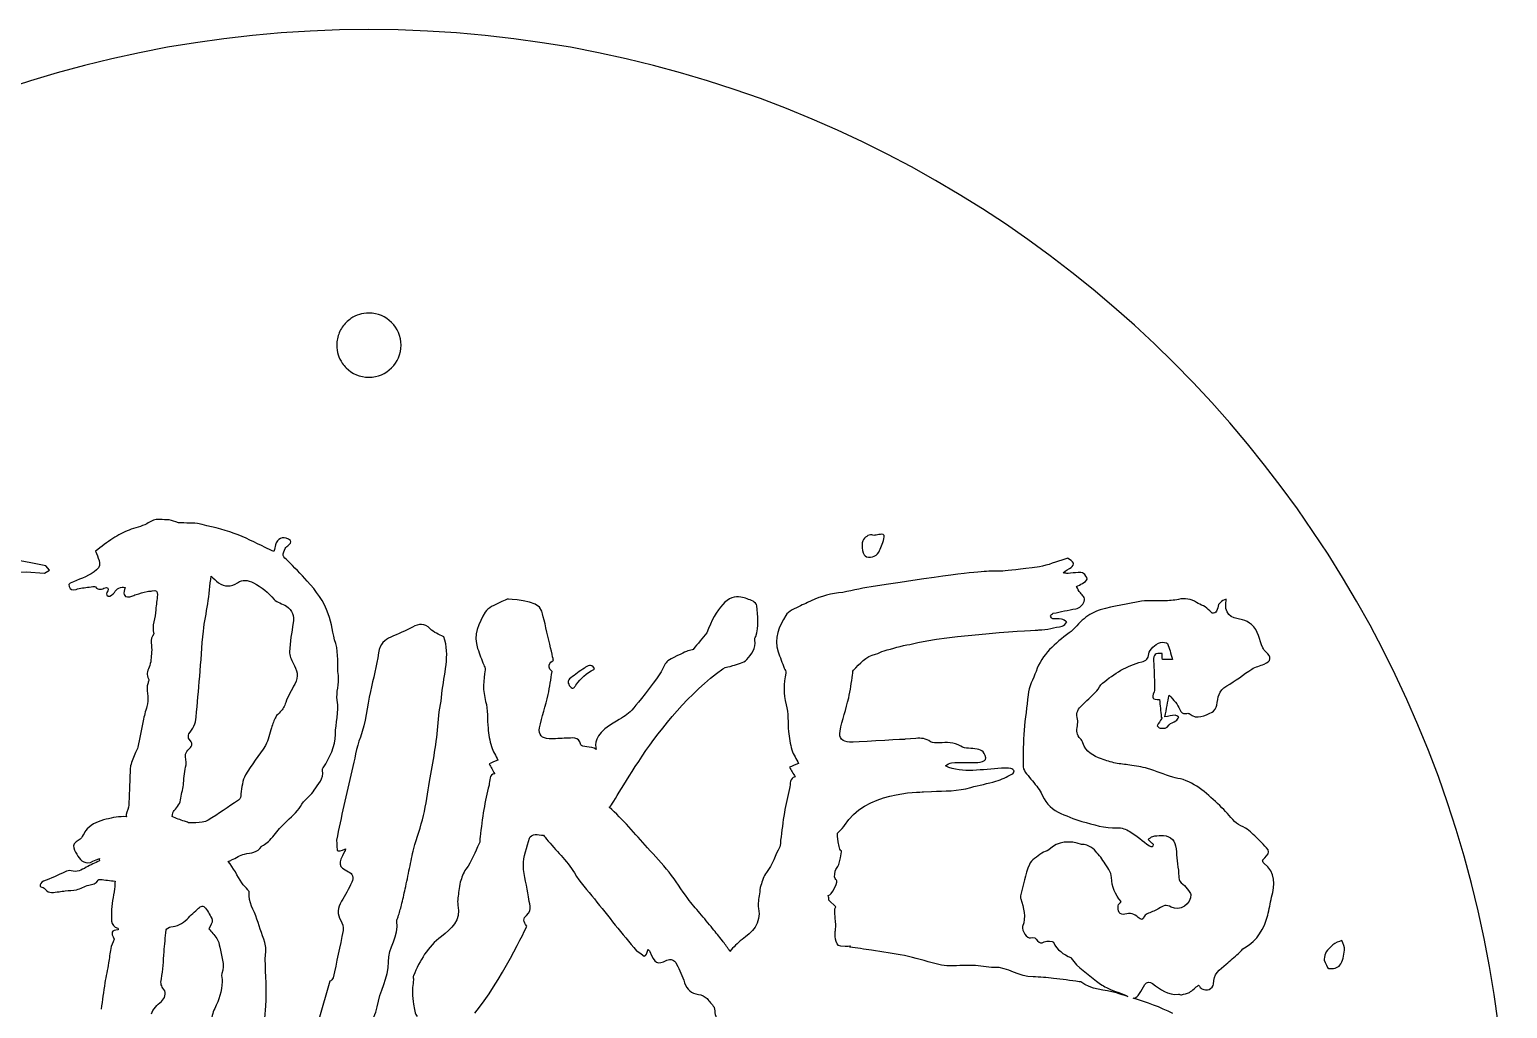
# Model space of a CAD drawing. Extents: x 41.4 to 91.4, y 155.5 to 200.5.
# Drawn here: x 58.97 to 91.42, y 179.03 to 200.52 of the extents above; entities that cross this region are included whole.
import ezdxf

# ---------------------------------------------------------------- set-up
doc = ezdxf.new("R2010")
doc.units = 0
doc.layers.add('Layer_1', color=7, linetype='CONTINUOUS')

msp = doc.modelspace()

# ---------------------------------------------------------------- linework, layer by layer
at = {"layer": 'Layer_1', "color": 1}
for points in [[(66.424199, 200.524649), (66.424199, 200.524649)], [(66.423647, 194.298672), (66.423647, 194.298672)]]:
    msp.add_lwpolyline(points, dxfattribs=at)
at = {"layer": 'Layer_1', "color": 7}
for points in [[(61.788477, 189.763825), (61.788477, 189.763825)], [(77.687729, 189.440813), (77.687729, 189.440813)], [(58.572135, 188.904481), (58.396849, 188.880777), (57.933277, 188.799198), (57.811458, 188.679583), (57.820828, 188.54233), (57.957531, 188.47894), (58.115731, 188.504848), (58.497721, 188.600208), (58.900108, 188.612335), (59.302495, 188.585327), (59.410535, 188.648714), (59.329506, 188.749035), (59.00043, 188.814079), (58.566623, 188.89125), (58.572135, 188.904481), (58.572135, 188.904481)], [(81.745777, 188.908889), (81.745777, 188.908889)], [(62.95981, 188.521384), (62.95981, 188.521384)], [(67.582299, 187.460846), (67.582299, 187.460846)], [(71.264419, 186.555201), (71.264419, 186.555201)], [(78.434077, 184.957778), (78.20091, 184.936831)], [(78.602747, 183.782588), (78.776932, 183.792508)], [(76.6757, 181.255265), (76.526319, 181.404092)], [(62.76082, 181.2718), (62.76082, 181.2718)], [(87.790404, 180.519943), (87.790404, 180.519943)], [(65.565954, 179.623668), (65.082539, 177.940257)]]:
    msp.add_lwpolyline(points, dxfattribs=at)
at = {"layer": 'Layer_1', "color": 1}
for points in [[(66.424199, 200.524649), (52.617182, 200.524649), (41.423828, 189.331848), (41.423828, 175.524832)], [(91.424016, 175.524832), (91.424016, 189.331848), (80.231216, 200.524649), (66.424199, 200.524649)], [(65.924796, 194.091964), (65.860963, 194.028134), (65.809455, 193.952038), (65.773762, 193.86762)], [(66.029526, 194.178508), (65.991993, 194.153153), (65.95671, 194.123881), (65.924796, 194.091964)], [(66.423647, 194.298672), (66.277464, 194.298672), (66.14213, 194.254564), (66.029526, 194.178508)], [(67.129202, 193.593117), (67.129202, 193.982936), (66.813463, 194.298672), (66.423647, 194.298672)], [(65.732422, 193.735328), (65.723027, 193.689388), (65.718091, 193.641842), (65.718091, 193.593117)], [(65.773762, 193.86762), (65.755917, 193.825411), (65.741815, 193.781269), (65.732422, 193.735328)], [(65.718091, 193.593117), (65.718091, 193.446934), (65.762747, 193.31105), (65.838806, 193.198446)], [(66.423647, 192.887561), (66.813466, 192.887561), (67.129202, 193.203297), (67.129202, 193.593117)], [(65.838806, 193.198446), (65.864158, 193.16091), (65.89288, 193.12618), (65.924796, 193.094266)], [(65.924796, 193.094266), (66.052457, 192.966603), (66.228735, 192.887561), (66.423647, 192.887561)]]:
    msp.add_open_spline(points, degree=3, dxfattribs=at)
at = {"layer": 'Layer_1', "color": 7}
for points in [[(61.158436, 189.531762), (61.035669, 189.480609), (60.913831, 189.422025), (60.802353, 189.350411)], [(61.547595, 189.672873), (61.430473, 189.604081), (61.285792, 189.585034), (61.158436, 189.531762)], [(61.788477, 189.763825), (61.700636, 189.768058), (61.626617, 189.71944), (61.547595, 189.672873)], [(62.184249, 189.711458), (62.054427, 189.773547), (61.920769, 189.757125), (61.788477, 189.763825)], [(62.425131, 189.686654), (62.343992, 189.690887), (62.253041, 189.678297), (62.184249, 189.711458)], [(62.662153, 189.677284), (62.587011, 189.695262), (62.504153, 189.682082), (62.425131, 189.686654)], [(63.46748, 189.460656), (63.206071, 189.552731), (62.932381, 189.612023), (62.662153, 189.677284)], [(60.802353, 189.350411), (60.672531, 189.26645), (60.55349, 189.165514), (60.423668, 189.067089)], [(64.146577, 189.149771), (63.920799, 189.254546), (63.701371, 189.378106), (63.46748, 189.460656)], [(64.373125, 189.206546), (64.361836, 189.163154), (64.35162, 189.11952), (64.337847, 189.063781)], [(64.657001, 189.33608), (64.527179, 189.399933), (64.410519, 189.349062), (64.373125, 189.206546)], [(64.585895, 189.126618), (64.60249, 189.159426), (64.640906, 189.180638), (64.669128, 189.207096)], [(64.669128, 189.207096), (64.720634, 189.255077), (64.738527, 189.296219), (64.657001, 189.33608)], [(77.286445, 189.327814), (77.22612, 189.262194), (77.250727, 189.012893), (77.319519, 188.964563)], [(77.508585, 189.413801), (77.402047, 189.460371), (77.344301, 189.390264), (77.286445, 189.327814)], [(77.624342, 189.43144), (77.585536, 189.422268), (77.544922, 189.419446), (77.508585, 189.413801)], [(77.618827, 189.046142), (77.667158, 189.137514), (77.703209, 189.237348), (77.730725, 189.337184)], [(77.687729, 189.440813), (77.670852, 189.440881), (77.649908, 189.437621), (77.624342, 189.43144)], [(77.730725, 189.337184), (77.75082, 189.410474), (77.738374, 189.440596), (77.687729, 189.440813)], [(60.423668, 189.067089), (60.448701, 188.999708), (60.475856, 188.934574), (60.498081, 188.867549)], [(60.498081, 188.867549), (60.524187, 188.787818), (60.519812, 188.718369), (60.445715, 188.656983)], [(64.337847, 189.063781), (64.26835, 189.094825), (64.207255, 189.121552), (64.146577, 189.149771)], [(64.544002, 188.973933), (64.53658, 189.022263), (64.562262, 189.079698), (64.585895, 189.126618)], [(64.634951, 188.867549), (64.601437, 188.901768), (64.549999, 188.934774), (64.544002, 188.973933)], [(65.070965, 188.413346), (64.930559, 188.569274), (64.780295, 188.716207), (64.634951, 188.867549)], [(77.319519, 188.964563), (77.3996, 188.908118), (77.56591, 188.946303), (77.618827, 189.046142)], [(81.708295, 188.896762), (81.520617, 188.84067), (81.339179, 188.75595), (81.145504, 188.728092)], [(81.745777, 188.908889), (81.733161, 188.905672), (81.719756, 188.90012), (81.708295, 188.896762)], [(81.777747, 188.908889), (81.770155, 188.913489), (81.758386, 188.912106), (81.745777, 188.908889)], [(81.895157, 188.807464), (81.86764, 188.849447), (81.821844, 188.881725), (81.777747, 188.908889)], [(60.445715, 188.656983), (60.295432, 188.533511), (60.116641, 188.46937), (59.940252, 188.398465)], [(81.145504, 188.728092), (79.35939, 188.471619), (81.197515, 188.860022), (77.449604, 188.287119)], [(81.668056, 188.591389), (81.728733, 188.646775), (81.792874, 188.673541), (81.847202, 188.713758)], [(81.77885, 188.579812), (81.742514, 188.578119), (81.704744, 188.587522), (81.668056, 188.591389)], [(81.995478, 188.600759), (81.923159, 188.59757), (81.85117, 188.584045), (81.77885, 188.579812)], [(81.847202, 188.713758), (81.874013, 188.733175), (81.905388, 188.792297), (81.895157, 188.807464)], [(82.11509, 188.581466), (82.087573, 188.603338), (82.035695, 188.602508), (81.995478, 188.600759)], [(82.194465, 188.454136), (82.195029, 188.497175), (82.15319, 188.550422), (82.11509, 188.581466)], [(59.940252, 188.398465), (59.888747, 188.377637), (59.814023, 188.372811), (59.840481, 188.290977)], [(59.840481, 188.290977), (59.863426, 188.218658), (59.91505, 188.205295), (59.993719, 188.230342)], [(59.993719, 188.230342), (60.0865, 188.260328), (60.187394, 188.267494), (60.284761, 188.281605)], [(60.284761, 188.281605), (60.329916, 188.288322), (60.40153, 188.307242), (60.417052, 188.287119)], [(60.417052, 188.287119), (60.488314, 188.195042), (60.558584, 188.236065), (60.634784, 188.266723)], [(60.634784, 188.266723), (60.650306, 188.273073), (60.680733, 188.268699), (60.689905, 188.257353)], [(60.689905, 188.257353), (60.700488, 188.244992), (60.701239, 188.213784), (60.692659, 188.200026)], [(60.835424, 188.162544), (60.878816, 188.246505), (60.983261, 188.298755), (61.069691, 188.269481)], [(61.069691, 188.269481), (61.061563, 188.215153), (61.03351, 188.156459), (61.050399, 188.116242)], [(61.668313, 188.198372), (61.754038, 188.225183), (61.785102, 188.187958), (61.779105, 188.109627)], [(62.884843, 187.912292), (62.914124, 188.116197), (62.935468, 188.321359), (62.95981, 188.521384)], [(62.95981, 188.521384), (63.01061, 188.474817), (63.062248, 188.419755), (63.121867, 188.375314)], [(63.121867, 188.375314), (63.249573, 188.280414), (63.402964, 188.283233), (63.539136, 188.375314)], [(63.539136, 188.375314), (63.649555, 188.45045), (63.76604, 188.441043), (63.889159, 188.373107)], [(63.889159, 188.373107), (64.062726, 188.277504), (64.221055, 188.168871), (64.341705, 188.007652)], [(65.532881, 187.690702), (65.434467, 187.962694), (65.264992, 188.198857), (65.070965, 188.413346)], [(77.449604, 188.287119), (77.21042, 188.254661), (76.976619, 188.179545), (76.737436, 188.150967)], [(81.961301, 188.292078), (82.004693, 188.314995), (82.050069, 188.333816), (82.090285, 188.36098)], [(82.046188, 188.150417), (82.009147, 188.189222), (81.988818, 188.244453), (81.961301, 188.292078)], [(82.090285, 188.36098), (82.130502, 188.387791), (82.193759, 188.422386), (82.194465, 188.454136)], [(60.692659, 188.200026), (60.663732, 188.154517), (60.63153, 188.095934), (60.700378, 188.080411)], [(60.700378, 188.080411), (60.738831, 188.071606), (60.813552, 188.120916), (60.835424, 188.162544)], [(61.050399, 188.116242), (61.082149, 188.040748), (61.157931, 188.064184), (61.220725, 188.080411)], [(61.220725, 188.080411), (61.251417, 188.088173), (61.279329, 188.105614), (61.31002, 188.115139)], [(61.31002, 188.115139), (61.390454, 188.139128), (61.471615, 188.163032), (61.553107, 188.18349)], [(61.553107, 188.18349), (61.590854, 188.192663), (61.631977, 188.187083), (61.668313, 188.198372)], [(61.779105, 188.109627), (61.770638, 188.000974), (61.752378, 187.892319), (61.746034, 187.783308)], [(62.788382, 187.31312), (62.809182, 187.51385), (62.856268, 187.711914), (62.884843, 187.912292)], [(64.341705, 188.007652), (64.369222, 187.971316), (64.42419, 187.953965), (64.467935, 187.931034)], [(64.467935, 187.931034), (64.51556, 187.905973), (64.568101, 187.889406), (64.612904, 187.860478)], [(69.302091, 187.943711), (69.189202, 187.877389), (69.035481, 187.831683), (68.977978, 187.731492)], [(69.456983, 188.012063), (69.407241, 187.985619), (69.350422, 187.971934), (69.302091, 187.943711)], [(70.223174, 187.749684), (70.155088, 188.01462), (69.456983, 188.012063), (69.456983, 188.012063)], [(74.592657, 188.055607), (74.326663, 188.143449), (74.044638, 187.807229), (73.843555, 187.274534)], [(74.858894, 187.967966), (74.773875, 188.006066), (74.683321, 188.048551), (74.592657, 188.055607)], [(74.942127, 187.871502), (74.939587, 187.906427), (74.894877, 187.951738), (74.858894, 187.967966)], [(76.056132, 187.9393), (76.00639, 187.912856), (75.949573, 187.899527), (75.901242, 187.870952)], [(76.737436, 188.150967), (76.494372, 188.121686), (76.269915, 188.053248), (76.056132, 187.9393)], [(81.943112, 187.804805), (82.037657, 187.822782), (82.098179, 187.877412), (82.128871, 187.966312)], [(82.128871, 187.966312), (82.158857, 188.053801), (82.098047, 188.096794), (82.046188, 188.150417)], [(83.391705, 187.967966), (83.0862, 187.919988), (82.781752, 187.858669), (82.483302, 187.78)], [(83.882286, 187.978436), (83.71895, 187.972453), (83.551514, 187.992999), (83.391705, 187.967966)], [(84.20144, 188.009856), (84.098429, 187.984456), (83.989178, 187.982311), (83.882286, 187.978436)], [(84.595561, 187.944262), (84.4735, 188.017992), (84.346079, 188.045134), (84.20144, 188.009856)], [(84.887153, 187.755195), (84.804603, 187.855032), (84.694339, 187.884995), (84.595561, 187.944262)], [(85.245993, 188.013164), (85.147215, 187.975769), (85.075801, 187.930966), (85.061338, 187.827955)], [(85.605386, 187.563372), (85.326691, 187.605), (85.200484, 187.682611), (85.245993, 188.013164)], [(61.746034, 187.783308), (61.735818, 187.605508), (61.648269, 187.433725), (61.700833, 187.250283)], [(64.612904, 187.860478), (64.746254, 187.773342), (64.785169, 187.647333), (64.761181, 187.492816)], [(65.694388, 187.044128), (65.629124, 187.256148), (65.608386, 187.483269), (65.532881, 187.690702)], [(68.977978, 187.731492), (68.838278, 187.489486), (68.708346, 187.227728), (68.812063, 186.928925)], [(70.475077, 186.674262), (70.475077, 186.674262), (70.29126, 187.484748), (70.223174, 187.749684)], [(74.916769, 187.194059), (74.997556, 187.417014), (74.958651, 187.645019), (74.942127, 187.871502)], [(75.576577, 187.659285), (75.436877, 187.41728), (75.307495, 187.155518), (75.411211, 186.856716)], [(75.901242, 187.870952), (75.788353, 187.804982), (75.63408, 187.759474), (75.576577, 187.659285)], [(81.392449, 187.647708), (81.391884, 187.666758), (81.426338, 187.698839), (81.450327, 187.704483)], [(81.444812, 187.583768), (81.423279, 187.58659), (81.392801, 187.624778), (81.392449, 187.647708)], [(81.62947, 187.578807), (81.569498, 187.58939), (81.505137, 187.574935), (81.444812, 187.583768)], [(81.450327, 187.704483), (81.614016, 187.740819), (81.778365, 187.773055), (81.943112, 187.804805)], [(81.751842, 187.515417), (81.711269, 187.537656), (81.672509, 187.571045), (81.62947, 187.578807)], [(82.129424, 187.586523), (82.009832, 187.494448), (81.9208, 187.361936), (81.799797, 187.27233)], [(82.483302, 187.78), (82.356655, 187.746486), (82.235257, 187.667661), (82.129424, 187.586523)], [(85.061338, 187.827955), (85.044066, 187.708011), (84.963, 187.663473), (84.887153, 187.755195)], [(61.700833, 187.250283), (61.600997, 187.127869), (61.669967, 186.984596), (61.652325, 186.852305)], [(62.709007, 186.314318), (62.736524, 186.647341), (62.754163, 186.980803), (62.788382, 187.31312)], [(64.761181, 187.492816), (64.728725, 187.283266), (64.692697, 187.072988), (64.680702, 186.861674)], [(67.383313, 187.401867), (67.227385, 187.317201), (67.064865, 187.253656), (66.905409, 187.180278)], [(67.582299, 187.460846), (67.519417, 187.463753), (67.454574, 187.440667), (67.383313, 187.401867)], [(67.768061, 187.363282), (67.705972, 187.428899), (67.645184, 187.457936), (67.582299, 187.460846)], [(68.069576, 187.18579), (67.961273, 187.247173), (67.847436, 187.279321), (67.768061, 187.363282)], [(73.843555, 187.274534), (73.747952, 187.160234), (73.647213, 187.037535), (73.543143, 186.910183)], [(78.30454, 187.022078), (79.170962, 187.242211), (81.137785, 187.337924), (81.137785, 187.337924)], [(81.799797, 187.27233), (81.492175, 187.044789), (81.202719, 186.806599), (81.072191, 186.428421)], [(81.137785, 187.337924), (81.310647, 187.342158), (81.480333, 187.388482), (81.649313, 187.424465)], [(81.649313, 187.424465), (81.688119, 187.432593), (81.717972, 187.484019), (81.751842, 187.515417)], [(85.804375, 187.455885), (85.745461, 187.502099), (85.675589, 187.552789), (85.605386, 187.563372)], [(86.054627, 186.948768), (85.964316, 187.114574), (85.966653, 187.327826), (85.804375, 187.455885)], [(65.752816, 186.341327), (65.724241, 186.573455), (65.765996, 186.811295), (65.694388, 187.044128)], [(66.905409, 187.180278), (66.773823, 187.119603), (66.667767, 187.046177), (66.635314, 186.835216)], [(68.027683, 185.936736), (68.067547, 186.361128), (68.21492, 186.787856), (68.069576, 187.18579)], [(68.812063, 186.928925), (68.853691, 186.809333), (68.901358, 186.691923), (68.945455, 186.57339)], [(74.719437, 186.686939), (74.819273, 186.801945), (74.933881, 186.933994), (74.894722, 187.117438)], [(74.894722, 187.117438), (74.890122, 187.140383), (74.907597, 187.169011), (74.916769, 187.194059)], [(77.735134, 186.880417), (77.92387, 186.931922), (78.111923, 186.992798), (78.30454, 187.022078)], [(83.549355, 186.812065), (83.554293, 186.864276), (83.594377, 186.921141), (83.634241, 186.959241)], [(83.634241, 186.959241), (83.681866, 187.00475), (83.742476, 187.046135), (83.804565, 187.063421)], [(83.804565, 187.063421), (83.852543, 187.076826), (83.946955, 187.067022), (83.960008, 187.039167)], [(83.960008, 187.039167), (84.00728, 186.937567), (84.028492, 186.823995), (84.066944, 186.69135)], [(86.124632, 186.853958), (86.095352, 186.87902), (86.073324, 186.914196), (86.054627, 186.948768)], [(61.652325, 186.852305), (61.637508, 186.74083), (61.644874, 186.618241), (61.598308, 186.521577)], [(64.680702, 186.861674), (64.675763, 186.779477), (64.720809, 186.68758), (64.761731, 186.610322)], [(64.761731, 186.610322), (64.841459, 186.459685), (64.893055, 186.315907), (64.799216, 186.15116)], [(66.635314, 186.835216), (66.591555, 186.54876), (66.518765, 186.267619), (66.455617, 185.984691)], [(70.446415, 186.425664), (70.277434, 186.561483), (70.475077, 186.674262), (70.475077, 186.674262)], [(73.270291, 186.809861), (72.761232, 186.566092), (73.106116, 186.728567), (72.579066, 186.051939)], [(73.543143, 186.910183), (73.48176, 186.89641), (73.395527, 186.869833), (73.270291, 186.809861)], [(74.413511, 186.554648), (74.518991, 186.593806), (74.653467, 186.611445), (74.719437, 186.686939)], [(75.411211, 186.856716), (75.452839, 186.737124), (75.500707, 186.619516), (75.545157, 186.50063)], [(77.064306, 186.453776), (77.210003, 186.59277), (77.329086, 186.767395), (77.549925, 186.806553)], [(77.549925, 186.806553), (77.614131, 186.818209), (77.671281, 186.863131), (77.735134, 186.880417)], [(82.531258, 186.170453), (82.789844, 186.37788), (83.06512, 186.558706), (83.393909, 186.638434)], [(83.393909, 186.638434), (83.487043, 186.661011), (83.539477, 186.707996), (83.549355, 186.812065)], [(83.844254, 186.818681), (83.689385, 186.842331), (83.646721, 186.799179), (83.655188, 186.661584)], [(83.655188, 186.661584), (83.666815, 186.473201), (83.668989, 186.284222), (83.673927, 186.095486)], [(83.846458, 186.690797), (83.845894, 186.744419), (83.844536, 186.782344), (83.844254, 186.818681)], [(84.066944, 186.69135), (83.964992, 186.691068), (83.906078, 186.690797), (83.846458, 186.690797)], [(86.082739, 186.588272), (86.23902, 186.652124), (86.251985, 186.744244), (86.124632, 186.853958)], [(61.598308, 186.521577), (61.552799, 186.42668), (61.535824, 186.35447), (61.587284, 186.264159)], [(62.632387, 185.426312), (62.652481, 185.722645), (62.684666, 186.018338), (62.709007, 186.314318)], [(65.729115, 185.793421), (65.699482, 185.968399), (65.775724, 186.151885), (65.752816, 186.341327)], [(68.979632, 186.464799), (68.933418, 186.231966), (68.920366, 186.007489), (68.987348, 185.769717)], [(68.945455, 186.57339), (68.958861, 186.537407), (68.985982, 186.497608), (68.979632, 186.464799)], [(70.359874, 185.919648), (70.39868, 186.085806), (70.418192, 186.257036), (70.446415, 186.425664)], [(70.854866, 186.285656), (70.774786, 186.22815), (70.791169, 186.160945), (70.840535, 186.096036)], [(71.156381, 186.501731), (71.053017, 186.433998), (70.955055, 186.357975), (70.854866, 186.285656)], [(70.971173, 186.128007), (71.075595, 186.274762), (71.199595, 186.39581), (71.363637, 186.473068)], [(71.264419, 186.555201), (71.227244, 186.549105), (71.190601, 186.524134), (71.156381, 186.501731)], [(71.376867, 186.495669), (71.339648, 186.548408), (71.301593, 186.561285), (71.264419, 186.555201)], [(71.363637, 186.473068), (71.366459, 186.474762), (71.368034, 186.47978), (71.376867, 186.495669)], [(71.699879, 183.445795), (71.794424, 183.453217), (72.707655, 185.419033), (74.197436, 186.487953)], [(74.197436, 186.487953), (74.258466, 186.531692), (74.342955, 186.528189), (74.413511, 186.554648)], [(75.578781, 186.39259), (75.532567, 186.159757), (75.519867, 185.93528), (75.586497, 185.697508)], [(75.545157, 186.50063), (75.558196, 186.465), (75.585131, 186.425045), (75.578781, 186.39259)], [(76.959023, 185.847438), (76.997828, 186.013597), (77.017341, 186.183923), (77.045563, 186.352904)], [(77.045563, 186.352904), (77.051208, 186.387123), (77.044155, 186.434726), (77.064306, 186.453776)], [(81.072191, 186.428421), (81.012925, 186.256265), (80.914234, 186.099917), (80.898007, 185.910828)], [(85.259223, 186.109267), (85.45184, 186.21757), (85.624261, 186.361105), (85.812644, 186.47858)], [(85.812644, 186.47858), (85.894136, 186.529027), (85.992781, 186.551583), (86.082739, 186.588272)], [(61.558068, 186.112575), (61.543619, 185.961586), (61.599541, 185.809869), (61.549799, 185.657822)], [(61.580118, 186.195257), (61.574107, 186.167402), (61.560891, 186.140797), (61.558068, 186.112575)], [(61.587284, 186.264159), (61.596456, 186.247931), (61.585029, 186.218188), (61.580118, 186.195257)], [(64.799216, 186.15116), (64.72478, 186.020277), (64.646152, 185.888231), (64.597469, 185.747119)], [(66.455617, 185.984691), (66.380828, 185.652025), (66.358846, 185.308442), (66.236785, 184.984236)], [(70.840535, 186.096036), (70.904388, 186.011723), (70.945773, 186.092368), (70.971173, 186.128007)], [(72.579066, 186.051939), (72.051664, 185.375311), (72.183447, 185.551943), (71.706492, 185.242204)], [(82.056111, 185.658925), (82.171822, 185.773925), (82.294544, 185.8819), (82.407785, 185.999023)], [(82.407785, 185.999023), (82.456469, 186.049117), (82.477988, 186.128108), (82.531258, 186.170453)], [(83.665108, 185.980833), (83.609016, 185.83055), (83.619269, 185.81106), (83.784722, 185.81106)], [(83.673927, 186.095486), (83.674492, 186.057033), (83.678118, 186.015406), (83.665108, 185.980833)], [(85.043145, 185.68483), (85.06784, 185.853458), (85.082129, 186.009431), (85.259223, 186.109267)], [(61.549799, 185.657822), (61.515933, 185.553752), (61.488043, 185.447368), (61.465466, 185.339771)], [(64.597469, 185.747119), (64.569247, 185.665272), (64.536063, 185.597076), (64.477855, 185.537104)], [(65.688326, 185.045972), (65.693265, 185.295033), (65.772507, 185.535893), (65.729115, 185.793421)], [(67.943897, 185.298979), (67.955891, 185.518759), (68.007574, 185.723658), (68.027683, 185.936736)], [(68.987348, 185.769717), (69.039559, 185.582745), (69.018195, 185.376017), (69.039715, 185.178814)], [(70.169704, 185.188187), (70.220504, 185.434426), (70.302371, 185.674467), (70.359874, 185.919648)], [(75.586497, 185.697508), (75.638708, 185.510535), (75.617344, 185.303808), (75.638863, 185.106605)], [(76.768853, 185.115977), (76.819656, 185.362216), (76.90152, 185.602258), (76.959023, 185.847438)], [(80.898007, 185.910828), (80.875429, 185.651889), (80.830474, 185.395818), (80.810365, 185.13582)], [(81.984452, 185.376703), (81.945294, 185.490294), (81.977792, 185.580958), (82.056111, 185.658925)], [(83.784722, 185.81106), (83.797422, 185.683354), (83.810263, 185.554523), (83.823308, 185.425759)], [(83.903233, 185.431824), (83.935336, 185.602921), (83.963603, 185.755321), (83.992531, 185.908074)], [(83.992531, 185.908074), (84.098364, 185.800124), (84.181995, 185.704058), (84.226798, 185.592227)], [(84.936762, 185.532695), (84.986503, 185.554568), (85.035032, 185.628386), (85.043145, 185.68483)], [(61.465466, 185.339771), (61.424896, 185.148213), (61.393234, 184.954205), (61.353017, 184.762647)], [(62.469779, 185.055342), (62.553034, 185.167525), (62.622862, 185.279556), (62.632387, 185.426312)], [(64.378086, 185.426862), (64.339281, 185.352426), (64.311146, 185.271228), (64.283277, 185.191492)], [(64.477855, 185.537104), (64.44293, 185.501473), (64.399959, 185.469548), (64.378086, 185.426862)], [(67.757588, 184.012994), (67.826379, 184.440913), (67.920613, 184.870001), (67.943897, 185.298979)], [(81.980594, 185.232834), (81.98765, 185.280459), (81.998902, 185.334003), (81.984452, 185.376703)], [(83.832677, 185.393789), (83.798105, 185.341577), (83.761837, 185.290425), (83.732909, 185.235039)], [(83.823308, 185.425759), (83.848002, 185.415542), (83.839733, 185.405072), (83.832677, 185.393789)], [(84.124269, 185.463794), (84.054419, 185.459899), (83.98543, 185.444518), (83.903233, 185.431824)], [(83.996389, 185.253231), (84.020039, 185.296622), (84.096643, 185.308306), (84.143562, 185.342526)], [(84.211914, 185.427412), (84.18228, 185.440451), (84.152856, 185.465205), (84.124269, 185.463794)], [(84.143562, 185.342526), (84.171784, 185.362987), (84.189336, 185.398837), (84.211914, 185.427412)], [(84.226798, 185.592227), (84.257842, 185.515322), (84.289482, 185.495366), (84.360743, 185.50348)], [(84.360743, 185.50348), (84.386849, 185.506669), (84.42259, 185.514018), (84.438465, 185.500725)], [(84.438465, 185.500725), (84.615206, 185.353264), (84.778717, 185.462493), (84.936762, 185.532695)], [(62.478598, 184.937382), (62.457065, 184.962443), (62.450983, 185.030648), (62.469779, 185.055342)], [(64.283277, 185.191492), (64.238827, 185.062022), (64.220327, 184.91884), (64.151535, 184.80454)], [(65.421535, 184.313958), (65.567585, 184.537619), (65.683034, 184.77645), (65.688326, 185.045972)], [(66.236785, 184.984236), (66.149296, 184.751756), (66.108924, 184.492862), (66.052127, 184.244506)], [(69.039715, 185.178814), (69.054531, 185.044053), (69.074617, 184.907395), (69.114128, 184.778632)], [(70.378616, 184.947855), (70.225158, 184.952455), (70.13866, 185.040373), (70.169704, 185.188187)], [(71.074799, 184.81832), (71.032466, 185.016934), (70.881215, 184.958571), (70.759506, 184.959982)], [(71.706492, 185.242204), (71.388297, 185.035124), (71.382201, 184.826544), (71.413246, 184.710833)], [(75.638863, 185.106605), (75.65368, 184.971844), (75.673413, 184.834989), (75.713277, 184.705872)], [(76.977765, 184.875095), (76.824307, 184.879695), (76.738175, 184.968164), (76.768853, 185.115977)], [(80.810365, 185.13582), (80.790977, 184.878998), (80.78792, 184.624293), (80.787215, 184.368529)], [(82.048395, 184.949509), (81.955262, 185.029236), (81.965072, 185.128412), (81.980594, 185.232834)], [(83.732909, 185.235039), (83.730369, 185.2301), (83.775019, 185.184679), (83.797953, 185.184326)], [(83.797953, 185.184326), (83.869211, 185.183197), (83.945589, 185.161153), (83.996389, 185.253231)], [(61.296242, 184.650201), (61.258142, 184.552128), (61.212832, 184.454497), (61.190959, 184.352544)], [(61.353017, 184.762647), (61.34455, 184.723135), (61.311412, 184.689359), (61.296242, 184.650201)], [(62.398673, 184.607204), (62.403273, 184.649185), (62.444136, 184.691696), (62.476944, 184.726268)], [(62.476944, 184.726268), (62.5602, 184.812346), (62.557815, 184.846012), (62.478598, 184.937382)], [(64.151535, 184.80454), (64.01748, 184.580878), (63.841026, 184.382242), (63.71332, 184.155759)], [(69.114128, 184.778632), (69.147642, 184.669976), (69.212838, 184.571441), (69.257994, 184.480424)], [(70.759506, 184.959982), (70.632506, 184.961675), (70.505264, 184.943988), (70.378616, 184.947855)], [(71.20599, 184.770916), (71.159071, 184.779044), (71.080091, 184.793973), (71.074799, 184.81832)], [(71.413246, 184.710833), (71.363857, 184.76375), (71.280426, 184.758216), (71.20599, 184.770916)], [(75.713277, 184.705872), (75.746438, 184.597216), (75.81199, 184.498526), (75.857145, 184.408215)], [(78.170044, 184.935177), (78.000005, 184.932637), (77.100532, 184.871567), (76.977765, 184.875095)], [(78.20091, 184.936831), (78.190694, 184.936267), (78.180619, 184.93546), (78.170044, 184.935177)], [(78.756535, 184.883915), (78.655288, 184.952706), (78.552257, 184.970831), (78.434077, 184.957778)], [(78.946705, 184.85856), (78.883205, 184.854665), (78.802397, 184.85287), (78.756535, 184.883915)], [(79.421855, 184.783593), (79.265221, 184.878843), (79.112511, 184.86879), (78.946705, 184.85856)], [(79.777937, 184.720756), (79.658698, 184.743334), (79.515341, 184.726796), (79.421855, 184.783593)], [(79.909128, 184.664532), (79.885845, 184.696635), (79.824857, 184.711584), (79.777937, 184.720756)], [(79.964799, 184.492551), (79.981027, 184.541235), (79.944762, 184.615143), (79.909128, 184.664532)], [(82.102966, 184.858007), (82.092382, 184.891168), (82.073795, 184.927636), (82.048395, 184.949509)], [(82.512518, 184.506883), (82.332954, 184.572147), (82.166113, 184.654454), (82.102966, 184.858007)], [(61.190959, 184.352544), (61.171909, 184.260469), (61.180861, 184.162814), (61.176628, 184.067564)], [(62.35623, 183.977166), (62.35369, 184.115807), (62.383746, 184.244153), (62.409146, 184.376798)], [(62.409146, 184.376798), (62.423624, 184.450176), (62.390206, 184.53171), (62.398673, 184.607204)], [(69.257994, 184.480424), (69.168388, 184.442677), (69.114481, 184.419572), (69.061211, 184.396641)], [(69.061211, 184.396641), (69.100723, 184.328555), (69.140629, 184.259828), (69.185784, 184.182217)], [(75.857145, 184.408215), (75.767892, 184.369762), (75.71363, 184.347362), (75.66036, 184.324432)], [(75.66036, 184.324432), (75.699871, 184.255993), (75.739227, 184.187972), (75.784383, 184.110008)], [(79.082855, 184.352544), (79.125188, 184.38888), (79.17158, 184.421688), (79.219558, 184.423099)], [(79.685885, 184.25553), (79.482685, 184.248107), (79.279705, 184.256659), (79.082855, 184.352544)], [(79.219558, 184.423099), (79.412174, 184.428744), (79.605717, 184.420271), (79.798333, 184.428061)], [(79.798333, 184.428061), (79.8576, 184.430601), (79.953158, 184.457626), (79.964799, 184.492551)], [(80.787215, 184.368529), (80.787215, 184.318082), (80.806829, 184.25897), (80.836824, 184.218048)], [(82.819545, 184.41373), (82.715475, 184.435969), (82.61306, 184.470899), (82.512518, 184.506883)], [(83.129879, 184.372387), (83.026868, 184.389687), (82.921145, 184.39186), (82.819545, 184.41373)], [(83.521793, 184.294666), (83.394793, 184.332766), (83.261113, 184.350515), (83.129879, 184.372387)], [(61.176628, 184.067564), (61.172733, 183.979723), (61.168184, 183.891926), (61.163951, 183.804084)], [(63.71332, 184.155759), (63.645587, 184.035814), (63.63335, 183.880307), (63.614653, 183.73849)], [(65.22365, 183.818966), (65.304436, 183.953022), (65.439219, 184.070477), (65.405, 184.25498)], [(65.405, 184.25498), (65.401472, 184.273324), (65.410585, 184.297731), (65.421535, 184.313958)], [(66.052127, 184.244506), (65.936063, 183.736859), (65.810694, 183.231526), (65.713681, 182.719293)], [(67.622539, 183.260586), (67.6811, 183.507178), (67.717018, 183.76111), (67.757588, 184.012994)], [(69.185784, 184.182217), (69.058432, 184.165622), (69.0852, 184.032286), (69.061211, 183.926453)], [(75.784383, 184.110008), (75.65703, 184.09378), (75.683799, 183.959724), (75.65981, 183.854244)], [(79.640687, 183.878498), (79.822015, 183.932826), (80.011676, 183.962922), (80.193004, 184.017955)], [(80.316476, 184.300177), (80.106221, 184.286772), (79.89614, 184.263291), (79.685885, 184.25553)], [(80.193004, 184.017955), (80.314007, 184.054644), (80.428527, 184.113205), (80.542474, 184.167886)], [(80.516566, 184.29687), (80.450597, 184.304998), (80.383151, 184.304411), (80.316476, 184.300177)], [(80.59043, 184.243403), (80.586196, 184.265642), (80.544789, 184.292989), (80.516566, 184.29687)], [(80.542474, 184.167886), (80.567507, 184.17988), (80.59431, 184.220825), (80.59043, 184.243403)], [(80.836824, 184.218048), (80.915493, 184.110451), (81.00618, 184.012288), (81.08873, 183.90716)], [(84.07356, 184.102842), (83.888704, 184.163873), (83.707707, 184.238927), (83.521793, 184.294666)], [(84.303966, 184.051029), (84.229883, 184.076796), (84.147996, 184.07815), (84.07356, 184.102842)], [(85.15339, 183.433668), (84.901154, 183.681318), (84.648277, 183.930732), (84.303966, 184.051029)], [(61.163951, 183.804084), (61.158306, 183.685551), (61.157725, 183.566377), (61.144658, 183.448549)], [(62.29339, 183.646988), (62.305384, 183.758466), (62.357993, 183.867805), (62.35623, 183.977166)], [(63.614653, 183.73849), (63.60723, 183.68134), (63.621934, 183.638499), (63.558428, 183.59793)], [(64.987729, 183.560998), (65.063223, 183.650251), (65.164383, 183.721599), (65.22365, 183.818966)], [(69.061211, 183.926453), (69.021348, 183.75077), (68.977998, 183.575484), (68.947659, 183.39839)], [(75.65981, 183.854244), (75.619946, 183.67856), (75.57715, 183.503628), (75.546811, 183.326181)], [(76.870278, 183.042855), (77.296786, 183.788274), (78.515611, 183.775532), (78.602747, 183.782588)], [(78.776932, 183.792508), (79.066562, 183.805208), (79.358112, 183.793919), (79.640687, 183.878498)], [(81.08873, 183.90716), (81.12436, 183.862005), (81.155424, 183.811493), (81.181883, 183.759987)], [(81.181883, 183.759987), (81.270783, 183.586773), (81.372913, 183.422269), (81.55671, 183.338308)], [(61.144658, 183.448549), (61.137236, 183.378347), (61.077498, 183.299237), (61.097253, 183.243498)], [(62.10267, 183.241294), (62.108314, 183.296327), (62.123865, 183.348693), (62.147868, 183.373035)], [(62.147868, 183.373035), (62.223009, 183.449588), (62.281395, 183.532688), (62.29339, 183.646988)], [(63.558428, 183.59793), (63.334062, 183.455407), (63.120103, 183.294939), (62.892562, 183.158061)], [(64.494393, 183.014743), (64.610457, 183.137509), (64.739926, 183.248061), (64.85599, 183.370828)], [(64.85599, 183.370828), (64.908554, 183.425861), (64.937987, 183.502437), (64.987729, 183.560998)], [(68.947659, 183.39839), (68.913087, 183.197659), (68.891237, 182.994945), (68.864426, 182.793156)], [(72.540481, 182.557235), (72.264609, 182.857802), (72.002915, 183.178389), (71.699879, 183.445795)], [(85.476402, 183.094671), (85.361749, 183.200504), (85.264515, 183.324307), (85.15339, 183.433668)], [(60.652423, 183.180108), (60.499317, 183.143419), (60.345726, 183.08658), (60.234601, 182.967341)], [(61.098907, 183.236883), (60.945801, 183.248172), (60.79812, 183.214672), (60.652423, 183.180108)], [(61.097253, 183.243498), (61.097818, 183.240958), (61.09806, 183.238999), (61.098907, 183.236883)], [(62.371661, 183.140422), (62.279234, 183.162294), (62.192275, 183.208485), (62.10267, 183.241294)], [(62.460409, 183.104041), (62.433965, 183.119902), (62.405175, 183.132308), (62.371661, 183.140422)], [(62.624671, 183.105694), (62.570343, 183.101094), (62.515442, 183.104041), (62.460409, 183.104041)], [(62.892562, 183.158061), (62.819184, 183.113964), (62.715688, 183.113456), (62.624671, 183.105694)], [(67.408668, 182.537392), (67.475695, 182.780103), (67.56433, 183.015406), (67.622539, 183.260586)], [(75.546811, 183.326181), (75.512239, 183.12545), (75.490397, 182.922185), (75.463575, 182.720396)], [(76.715386, 182.878593), (76.788411, 182.952676), (76.859694, 183.02451), (76.870278, 183.042855)], [(81.55671, 183.338308), (81.726397, 183.261049), (81.899306, 183.185202), (82.078158, 183.13546)], [(82.078158, 183.13546), (82.331808, 183.064199), (82.583074, 182.978517), (82.856476, 182.995453)], [(85.673737, 182.987734), (85.610237, 183.027598), (85.529318, 183.045635), (85.476402, 183.094671)], [(60.058763, 182.727562), (59.840393, 182.610792), (59.979388, 182.488884), (60.036162, 182.374231)], [(60.234601, 182.967341), (60.166868, 182.894668), (60.137432, 182.769542), (60.058763, 182.727562)], [(64.128938, 182.623382), (64.170918, 182.654074), (64.216336, 182.682494), (64.250203, 182.720947)], [(64.250203, 182.720947), (64.334164, 182.816549), (64.407257, 182.922668), (64.494393, 183.014743)], [(65.713681, 182.719293), (65.713681, 182.719293), (65.718298, 182.63683), (65.723603, 182.501011)], [(68.864426, 182.793156), (68.857709, 182.744825), (68.866966, 182.689307), (68.845687, 182.648737)], [(69.815273, 182.15981), (69.81499, 182.362301), (69.892378, 182.566673), (69.948117, 182.766698)], [(69.948117, 182.766698), (69.957995, 182.802681), (70.02714, 182.840693), (70.07159, 182.843868)], [(70.07159, 182.843868), (70.13262, 182.848807), (70.195259, 182.835546), (70.257348, 182.829534)], [(70.257348, 182.829534), (70.279926, 182.801679), (70.302569, 182.773818), (70.325147, 182.746301)], [(70.325147, 182.746301), (70.527288, 182.496887), (70.76762, 182.28046), (70.935895, 182.00106)], [(75.463575, 182.720396), (75.457228, 182.672066), (75.465565, 182.617097), (75.444285, 182.576528)], [(76.73027, 182.681811), (76.716159, 182.781647), (76.712197, 182.839435), (76.715386, 182.878593)], [(82.070442, 182.629995), (81.809387, 182.713603), (81.56575, 182.710764), (81.350556, 182.510381)], [(82.856476, 182.995453), (82.946788, 183.000756), (83.052158, 182.961606), (83.131533, 182.912217)], [(83.131533, 182.912217), (83.281816, 182.818378), (83.417898, 182.702052), (83.561479, 182.596924)], [(83.536674, 182.735278), (83.568777, 182.759634), (83.598258, 182.795956), (83.634241, 182.805833)], [(83.60723, 182.665273), (83.58358, 182.688189), (83.559958, 182.711994), (83.536674, 182.735278)], [(83.634241, 182.805833), (83.693508, 182.821356), (83.757911, 182.81988), (83.82, 182.82623)], [(83.82, 182.82623), (83.967108, 182.841046), (84.115275, 182.743061), (84.1375, 182.599128)], [(85.812644, 182.874185), (85.7689, 182.914754), (85.723832, 182.956337), (85.673737, 182.987734)], [(86.057935, 182.634406), (85.979971, 182.717661), (85.896252, 182.795868), (85.812644, 182.874185)], [(63.409048, 182.28714), (63.505004, 182.32912), (63.594192, 182.396213), (63.694028, 182.416674)], [(63.694028, 182.416674), (63.834081, 182.445602), (63.977001, 182.448314), (64.065548, 182.585898)], [(64.065548, 182.585898), (64.077204, 182.604242), (64.109182, 182.60856), (64.128938, 182.623382)], [(65.723603, 182.501011), (65.754295, 182.475611), (65.813869, 182.489665), (65.907708, 182.530226)], [(65.890069, 182.469591), (65.737669, 182.21171), (65.75114, 182.132733), (65.975507, 182.029722)], [(65.907708, 182.530226), (65.900991, 182.507282), (65.898903, 182.485113), (65.890069, 182.469591)], [(67.316062, 182.102482), (67.347107, 182.247474), (67.369509, 182.395575), (67.408668, 182.537392)], [(68.845687, 182.648737), (68.74832, 182.461765), (68.689714, 182.255435), (68.553542, 182.085396)], [(73.017284, 182.018145), (72.86947, 182.20547), (72.702759, 182.380493), (72.540481, 182.557235)], [(75.444285, 182.576528), (75.346918, 182.389556), (75.288862, 182.183226), (75.15269, 182.013187)], [(76.778225, 182.337299), (76.828673, 182.632222), (76.777943, 182.337147), (76.73027, 182.681811)], [(81.197317, 182.434313), (81.100303, 182.358819), (80.969203, 182.290975), (80.927222, 182.189023)], [(81.350556, 182.510381), (81.310692, 182.472989), (81.241415, 182.468885), (81.197317, 182.434313)], [(82.189506, 182.615664), (82.155287, 182.631891), (82.107837, 182.617916), (82.070442, 182.629995)], [(82.353768, 182.506523), (82.309671, 182.553089), (82.24842, 182.587441), (82.189506, 182.615664)], [(82.565435, 182.241389), (82.50511, 182.336639), (82.431379, 182.424325), (82.353768, 182.506523)], [(83.561479, 182.596924), (83.579485, 182.583885), (83.6069, 182.57913), (83.62983, 182.579835)], [(83.649673, 182.623382), (83.642956, 182.640316), (83.621705, 182.651153), (83.60723, 182.665273)], [(83.62983, 182.579835), (83.637253, 182.580118), (83.653907, 182.612446), (83.649673, 182.623382)], [(84.1375, 182.599128), (84.164311, 182.422739), (84.167441, 182.241787), (84.198133, 182.066103)], [(86.049115, 182.280525), (86.105207, 182.35355), (86.183323, 182.410214), (86.180854, 182.462425)], [(86.180854, 182.462425), (86.177665, 182.522045), (86.107324, 182.582195), (86.057935, 182.634406)], [(59.885682, 182.050118), (59.847229, 182.061407), (59.795063, 182.042586), (59.754493, 182.025314)], [(60.215309, 182.126186), (60.111945, 182.063039), (60.013387, 182.013077), (59.885682, 182.050118)], [(60.036162, 182.374231), (60.088021, 182.269809), (60.21103, 182.173811), (60.364136, 182.258477)], [(60.505797, 182.267847), (60.410194, 182.222339), (60.307736, 182.182633), (60.215309, 182.126186)], [(60.364136, 182.258477), (60.409291, 182.283539), (60.456211, 182.304339), (60.505247, 182.320214)], [(60.505247, 182.320214), (60.503271, 182.303647), (60.50326, 182.286192), (60.505797, 182.267847)], [(63.331327, 182.25517), (63.357433, 182.265386), (63.383295, 182.276195), (63.409048, 182.28714)], [(63.637253, 181.781674), (63.533536, 181.93866), (63.453388, 182.11547), (63.331327, 182.25517)], [(67.219048, 181.650486), (67.251857, 181.801122), (67.283959, 181.951846), (67.316062, 182.102482)], [(68.553542, 182.085396), (68.490394, 182.006727), (68.463936, 181.89624), (68.430069, 181.797109)], [(69.927171, 181.476855), (69.908121, 181.70616), (69.815978, 181.931915), (69.815273, 182.15981)], [(76.651445, 181.977909), (76.674729, 182.175817), (76.728131, 182.042377), (76.778225, 182.337299)], [(80.927222, 182.189023), (80.836206, 181.968889), (80.792021, 181.729573), (80.73099, 181.497798)], [(82.73135, 181.904046), (82.727117, 182.018699), (82.632463, 182.134497), (82.565435, 182.241389)], [(84.198133, 182.066103), (84.216477, 181.96027), (84.174454, 181.833248), (84.294046, 181.752461)], [(86.077778, 182.21438), (86.054128, 182.232019), (86.050515, 182.277702), (86.049115, 182.280525)], [(86.244797, 181.466932), (86.315, 181.74492), (86.349064, 182.011886), (86.077778, 182.21438)], [(59.279344, 181.818606), (59.212316, 181.792839), (59.205261, 181.755174), (59.208789, 181.701199)], [(59.754493, 182.025314), (59.595391, 181.958283), (59.440211, 181.881048), (59.279344, 181.818606)], [(60.005296, 181.633398), (60.096665, 181.656681), (60.180164, 181.70962), (60.271533, 181.735373)], [(60.271533, 181.735373), (60.350202, 181.757245), (60.437073, 181.750867), (60.476584, 181.845064)], [(60.476584, 181.845064), (60.480818, 181.854575), (60.508467, 181.860623), (60.523989, 181.858845)], [(60.523989, 181.858845), (60.632998, 181.848262), (60.7413, 181.832994), (60.850309, 181.825221)], [(60.850309, 181.825221), (60.845708, 181.768777), (60.845604, 181.710789), (60.838182, 181.654344)], [(63.765687, 181.630643), (63.723353, 181.681443), (63.673236, 181.726994), (63.637253, 181.781674)], [(66.048269, 181.796008), (65.982652, 181.650664), (65.905922, 181.511074), (65.823372, 181.379841)], [(65.975507, 182.029722), (66.067934, 181.987389), (66.096247, 181.902192), (66.048269, 181.796008)], [(68.430069, 181.797109), (68.410314, 181.739253), (68.40927, 181.674938), (68.399753, 181.613555)], [(70.935895, 182.00106), (71.056192, 181.801035), (71.22418, 181.619927), (71.37411, 181.433308)], [(73.426836, 181.438269), (73.286431, 181.629475), (73.164392, 181.832232), (73.017284, 182.018145)], [(75.15269, 182.013187), (75.089543, 181.934517), (75.063085, 181.82403), (75.029218, 181.7249)], [(76.650342, 181.665368), (76.77452, 181.926776), (76.628416, 181.780353), (76.651445, 181.977909)], [(82.944118, 181.377083), (82.80089, 181.528072), (82.738759, 181.695907), (82.73135, 181.904046)], [(84.294046, 181.752461), (84.343788, 181.718948), (84.380917, 181.665788), (84.419722, 181.618516)], [(59.208789, 181.701199), (59.247594, 181.684971), (59.293785, 181.680342), (59.30966, 181.655998)], [(59.30966, 181.655998), (59.393622, 181.528645), (59.510986, 181.581584), (59.619995, 181.590404)], [(59.619995, 181.590404), (59.665856, 181.594298), (59.710836, 181.604574), (59.756698, 181.609146)], [(59.756698, 181.609146), (59.8396, 181.617274), (59.925568, 181.612598), (60.005296, 181.633398)], [(60.838182, 181.654344), (60.815942, 181.481836), (60.766788, 181.308952), (60.773138, 181.137855)], [(63.966327, 180.988477), (63.906708, 181.184622), (63.765664, 181.357328), (63.796003, 181.579931)], [(63.796003, 181.579931), (63.797979, 181.595086), (63.778392, 181.615474), (63.765687, 181.630643)], [(67.138573, 181.296605), (67.1675, 181.413727), (67.193295, 181.532306), (67.219048, 181.650486)], [(68.399753, 181.613555), (68.387759, 181.507721), (68.35893, 181.397147), (68.379357, 181.296605)], [(69.880869, 181.067852), (70.033617, 181.196264), (69.938107, 181.345618), (69.927171, 181.476855)], [(71.37411, 181.433308), (71.68138, 181.051249), (71.981726, 180.663259), (72.303459, 180.292842)], [(73.693624, 181.116358), (73.604724, 181.223602), (73.508328, 181.326791), (73.426836, 181.438269)], [(74.998902, 181.541345), (74.986907, 181.435512), (74.958081, 181.324387), (74.978508, 181.223845)], [(75.029218, 181.7249), (75.009462, 181.667044), (75.008418, 181.602731), (74.998902, 181.541345)], [(76.511438, 181.504414), (76.54848, 181.523125), (76.600953, 181.561298), (76.650342, 181.665368)], [(76.526319, 181.404092), (76.523497, 181.437959), (76.516715, 181.4709), (76.511438, 181.504414)], [(80.73099, 181.497798), (80.726051, 181.478043), (80.732963, 181.453571), (80.739257, 181.432757)], [(80.739257, 181.432757), (80.79817, 181.233438), (80.861495, 181.037178), (80.778945, 180.825869)], [(84.468781, 181.530322), (84.483231, 181.318655), (84.225342, 181.149034), (84.040486, 181.254161)], [(84.419722, 181.618516), (84.440889, 181.59241), (84.467017, 181.56066), (84.468781, 181.530322)], [(86.15991, 181.073915), (86.196246, 181.202678), (86.211989, 181.336757), (86.244797, 181.466932)], [(60.773138, 181.137855), (60.777371, 181.018263), (60.725468, 180.846395), (60.913145, 180.787834)], [(62.43009, 180.987924), (62.511229, 181.073297), (62.598365, 181.152889), (62.685854, 181.231564)], [(62.685854, 181.231564), (62.708968, 181.252392), (62.735155, 181.268845), (62.76082, 181.2718)], [(62.76082, 181.2718), (62.786474, 181.274764), (62.811886, 181.264206), (62.83358, 181.231564)], [(62.83358, 181.231564), (62.89073, 181.146544), (62.955994, 181.060577), (62.983511, 180.965327)], [(65.823372, 181.379841), (65.72918, 181.230263), (65.719105, 181.101499), (65.809041, 180.956507)], [(67.066914, 181.03974), (67.091608, 181.12476), (67.117406, 181.210174), (67.138573, 181.296605)], [(68.379357, 181.296605), (68.447443, 180.963583), (68.231896, 180.765875), (68.01776, 180.609241)], [(73.970885, 180.780669), (73.87881, 180.892852), (73.786405, 181.00488), (73.693624, 181.116358)], [(74.978508, 181.223845), (75.046592, 180.890823), (74.831044, 180.693665), (74.616908, 180.537032)], [(76.662469, 181.009424), (76.634247, 181.222502), (76.6757, 181.255265), (76.6757, 181.255265)], [(82.897816, 181.135651), (82.872416, 181.17234), (82.869439, 181.233901), (82.87687, 181.281173)], [(82.87687, 181.281173), (82.882147, 181.315392), (82.919776, 181.344628), (82.944118, 181.377083)], [(83.020188, 181.093758), (82.986674, 181.081763), (82.918277, 181.106006), (82.897816, 181.135651)], [(83.318395, 181.024306), (83.231965, 181.096625), (83.139074, 181.135033), (83.020188, 181.093758)], [(83.54384, 181.115257), (83.510326, 181.09903), (83.461358, 181.081038), (83.452891, 181.053521)], [(83.772045, 181.222191), (83.703606, 181.175272), (83.619687, 181.152299), (83.54384, 181.115257)], [(84.040486, 181.254161), (83.933242, 181.315192), (83.859886, 181.282869), (83.772045, 181.222191)], [(60.913145, 180.787834), (60.918451, 180.786423), (60.91691, 180.763196), (60.91866, 180.749799)], [(61.97589, 180.749799), (61.980123, 180.777655), (62.035972, 180.814073), (62.07125, 180.8176)], [(62.07125, 180.8176), (62.212714, 180.83205), (62.331312, 180.883855), (62.43009, 180.987924)], [(62.983511, 180.965327), (62.997989, 180.91488), (62.938928, 180.843903), (62.909648, 180.774053)], [(62.909648, 180.774053), (62.961506, 180.713023), (63.032414, 180.642027), (63.086036, 180.560183)], [(64.155396, 180.402536), (64.10636, 180.6015), (64.026299, 180.792333), (63.966327, 180.988477)], [(65.809041, 180.956507), (65.84326, 180.901121), (65.869343, 180.805959), (65.856996, 180.738225)], [(66.852492, 180.048105), (66.851081, 180.362077), (67.08206, 180.614911), (67.035494, 180.940519)], [(67.035494, 180.940519), (67.03126, 180.969094), (67.057027, 181.005874), (67.066914, 181.03974)], [(68.747569, 178.923074), (69.309192, 179.58806), (69.892994, 180.835239), (69.892994, 180.835239)], [(69.892994, 180.835239), (69.803741, 180.92167), (69.815292, 181.012466), (69.880869, 181.067852)], [(74.185309, 180.514432), (74.115459, 180.60439), (74.042851, 180.692474), (73.970885, 180.780669)], [(76.661368, 180.697986), (76.661368, 180.697986), (76.690226, 180.795993), (76.662469, 181.009424)], [(80.778945, 180.825869), (80.74649, 180.744022), (80.886213, 180.550415), (80.951476, 180.576168)], [(83.452891, 181.053521), (83.421494, 180.95298), (83.379073, 180.973858), (83.318395, 181.024306)], [(85.650586, 180.360643), (85.941628, 180.513749), (86.076655, 180.776523), (86.15991, 181.073915)], [(60.91866, 180.749799), (60.76873, 180.748388), (60.752149, 180.687183), (60.830466, 180.551363)], [(60.830466, 180.551363), (60.79801, 180.46458), (60.767448, 180.404653), (60.754395, 180.340797)], [(61.926281, 180.267487), (61.941098, 180.428354), (61.952612, 180.590344), (61.97589, 180.749799)], [(63.086036, 180.560183), (63.120609, 180.507266), (63.13794, 180.438827), (63.148876, 180.374974)], [(65.856996, 180.738225), (65.791732, 180.389328), (65.714121, 180.043253), (65.63651, 179.697531)], [(68.01776, 180.609241), (67.709079, 180.383111), (67.546339, 180.075686), (67.402052, 179.745486)], [(74.332482, 180.312135), (74.284151, 180.379868), (74.236814, 180.448815), (74.185309, 180.514432)], [(74.616908, 180.537032), (74.512136, 180.460126), (74.428525, 180.371097), (74.352325, 180.27796)], [(76.785941, 180.393714), (76.640244, 180.403594), (76.661368, 180.697986), (76.661368, 180.697986)], [(80.951476, 180.576168), (81.034732, 180.609329), (81.069016, 180.564173), (81.107469, 180.514432)], [(81.107469, 180.514432), (81.150155, 180.459751), (81.185853, 180.456223), (81.254645, 180.48687)], [(81.254645, 180.48687), (81.311795, 180.51227), (81.439873, 180.509735), (81.453632, 180.480808)], [(81.453632, 180.480808), (81.533712, 180.307947), (81.673392, 180.214681), (81.836728, 180.142361)], [(87.790404, 180.519943), (87.722318, 180.488899), (87.636169, 180.474277), (87.590314, 180.42348)], [(87.847178, 180.304969), (87.855645, 180.373408), (87.811218, 180.447974), (87.790404, 180.519943)], [(60.754395, 180.340797), (60.73289, 180.236731), (60.726086, 180.129726), (60.708094, 180.024951)], [(61.866749, 179.673827), (61.906613, 179.867502), (61.908289, 180.069226), (61.926281, 180.267487)], [(63.148876, 180.374974), (63.181684, 180.183063), (63.270054, 179.997197), (63.197382, 179.793992)], [(64.146577, 180.101021), (64.145166, 180.201916), (64.179089, 180.308339), (64.155396, 180.402536)], [(72.303459, 180.292842), (72.303459, 180.292842), (72.366561, 180.248361), (72.469925, 180.173231)], [(72.469925, 180.173231), (72.506614, 180.180989), (72.531221, 180.232782), (72.555916, 180.325916)], [(72.555916, 180.325916), (72.568954, 180.307571), (72.584081, 180.293288), (72.59009, 180.27741)], [(72.59009, 180.27741), (72.69169, 180.014238), (72.758387, 179.978449), (72.965468, 180.083933)], [(72.965468, 180.083933), (73.050487, 180.127324), (73.129642, 180.098608), (73.180442, 180.00125)], [(74.352325, 180.27796), (74.345978, 180.289588), (74.339876, 180.301893), (74.332482, 180.312135)], [(77.000365, 180.393164), (77.000365, 180.393164), (76.931286, 180.383808), (76.785941, 180.393714)], [(76.982726, 180.37332), (76.988371, 180.380743), (76.994354, 180.385402), (77.000365, 180.393164)], [(77.460077, 180.303868), (77.300974, 180.327857), (77.141829, 180.354623), (76.982726, 180.37332)], [(78.182721, 180.187009), (77.944243, 180.237103), (77.701024, 180.26718), (77.460077, 180.303868)], [(78.876703, 180.006762), (78.645281, 180.066028), (78.41626, 180.137973), (78.182721, 180.187009)], [(81.836728, 180.142361), (81.840595, 180.140668), (81.843093, 180.135966), (81.845548, 180.132438)], [(81.845548, 180.132438), (81.986306, 179.914422), (82.21021, 179.78728), (82.402827, 179.626425)], [(85.246546, 179.999046), (85.338268, 180.074188), (85.428644, 180.151886), (85.517191, 180.230556)], [(85.517191, 180.230556), (85.563758, 180.272183), (85.59767, 180.332774), (85.650586, 180.360643)], [(87.408964, 180.148423), (87.406424, 180.128301), (87.394926, 180.104769), (87.402348, 180.088894)], [(87.590314, 180.42348), (87.517992, 180.343047), (87.405083, 180.28142), (87.408964, 180.148423)], [(87.745203, 179.973138), (87.808703, 180.064155), (87.833773, 180.189966), (87.847178, 180.304969)], [(60.708094, 180.024951), (60.682694, 179.879254), (60.649248, 179.73444), (60.625965, 179.58839)], [(63.197382, 179.793992), (63.178698, 179.741075), (63.205109, 179.674267), (63.201242, 179.614298)], [(64.1576, 179.083477), (64.192173, 179.418616), (64.151883, 179.761296), (64.146577, 180.101021)], [(66.606098, 179.061427), (66.658309, 179.402916), (66.854256, 179.693916), (66.852492, 180.048105)], [(73.180442, 180.00125), (73.248881, 179.8679), (73.307036, 179.729831), (73.355731, 179.592248)], [(79.113724, 179.962114), (79.034349, 179.963243), (78.954653, 179.986668), (78.876703, 180.006762)], [(79.687539, 179.96983), (79.496686, 179.975475), (79.30493, 179.958925), (79.113724, 179.962114)], [(80.149457, 179.929041), (79.996352, 179.923396), (79.842055, 179.965597), (79.687539, 179.96983)], [(81.008251, 179.717924), (80.70204, 179.711913), (80.457785, 179.939977), (80.149457, 179.929041)], [(84.971489, 179.560278), (84.959156, 179.776883), (85.105435, 179.883688), (85.246546, 179.999046)], [(87.402348, 180.088894), (87.432687, 180.022572), (87.460932, 179.910389), (87.504324, 179.903686)], [(87.504324, 179.903686), (87.581935, 179.891353), (87.706045, 179.917402), (87.745203, 179.973138)], [(60.625965, 179.58839), (60.595273, 179.395773), (60.568769, 179.202728), (60.545486, 179.009064)], [(61.92187, 179.443421), (61.863661, 179.511507), (61.846288, 179.574344), (61.866749, 179.673827)], [(63.201242, 179.614298), (63.188542, 179.40757), (63.136904, 179.212814), (63.039185, 179.027253)], [(65.63651, 179.697531), (65.629454, 179.666486), (65.592765, 179.633545), (65.565954, 179.623668)], [(67.383313, 179.488619), (67.379785, 179.450872), (67.377959, 179.412266), (67.380556, 179.374519)], [(67.402603, 179.653434), (67.398372, 179.5984), (67.388252, 179.543652), (67.383313, 179.488619)], [(67.402052, 179.745486), (67.390764, 179.719719), (67.405033, 179.683773), (67.402603, 179.653434)], [(73.355731, 179.592248), (73.411467, 179.435615), (73.500544, 179.352822), (73.66, 179.33483)], [(81.458593, 179.684853), (81.309015, 179.701081), (81.158182, 179.721099), (81.008251, 179.717924)], [(82.016425, 179.614298), (81.830858, 179.638287), (81.645212, 179.664745), (81.458593, 179.684853)], [(82.056111, 179.608786), (82.046939, 179.615839), (82.029833, 179.612887), (82.016425, 179.614298)], [(82.838838, 179.36625), (82.57884, 179.445625), (82.286122, 179.431339), (82.056111, 179.608786)], [(82.402827, 179.626425), (82.477616, 179.56433), (82.562325, 179.508992), (82.650872, 179.468776)], [(82.650872, 179.468776), (82.793747, 179.403512), (82.94703, 179.36023), (83.087436, 179.290733)], [(83.345404, 179.351368), (83.385973, 179.415574), (83.419995, 179.48399), (83.459506, 179.549254)], [(83.459506, 179.549254), (83.506073, 179.626513), (83.569198, 179.616988), (83.630934, 179.571855)], [(83.630934, 179.571855), (83.801678, 179.446971), (83.966293, 179.308747), (84.20089, 179.339792)], [(84.441219, 179.380031), (84.511775, 179.422717), (84.571815, 179.483638), (84.641312, 179.540435)], [(84.641312, 179.540435), (84.668828, 179.506921), (84.686597, 179.465623), (84.715175, 179.456098)], [(84.871168, 179.442317), (84.915265, 179.460662), (84.973959, 179.521472), (84.971489, 179.560278)], [(61.651775, 178.909293), (61.672941, 179.010893), (61.779856, 179.104952), (61.868403, 179.179388)], [(61.868403, 179.179388), (61.941428, 179.240418), (61.985723, 179.368279), (61.92187, 179.443421)], [(67.380556, 179.374519), (67.386567, 179.289147), (67.389897, 179.202914), (67.406464, 179.119306)], [(73.66, 179.33483), (73.721031, 179.327775), (73.806931, 179.290911), (73.849619, 179.242227)], [(73.849619, 179.242227), (73.902536, 179.18155), (73.951747, 179.117849), (74.003958, 179.056466)], [(83.087436, 179.290733), (83.004533, 179.316133), (82.92174, 179.34085), (82.838838, 179.36625)], [(83.209254, 179.252148), (83.268168, 179.251583), (83.307657, 179.291043), (83.345404, 179.351368)], [(84.079622, 178.9126), (83.800222, 179.057945), (83.506646, 179.159014), (83.209254, 179.252148)], [(84.20089, 179.339792), (84.221718, 179.342332), (84.246178, 179.322881), (84.265934, 179.327114)], [(84.265934, 179.327114), (84.325553, 179.34052), (84.390066, 179.349353), (84.441219, 179.380031)], [(84.715175, 179.456098), (84.764208, 179.439532), (84.827776, 179.424292), (84.871168, 179.442317)], [(63.039185, 179.027253), (62.988738, 178.931298), (62.974801, 178.816775), (62.93776, 178.713061)], [(64.025309, 178.342091), (64.15125, 178.578452), (64.132553, 178.837944), (64.1576, 179.083477)], [(66.432464, 178.616597), (66.489969, 178.765822), (66.582815, 178.907264), (66.606098, 179.061427)], [(67.406464, 179.119306), (67.424441, 179.025114), (67.426247, 178.892007), (67.486939, 178.847557)], [(74.003958, 179.056466), (74.004523, 179.053305), (74.004765, 179.049707), (74.005612, 179.046546)], [(74.005612, 179.046546), (74.023618, 178.952354), (74.025424, 178.819797), (74.086091, 178.775347)]]:
    msp.add_open_spline(points, degree=3, dxfattribs=at)

doc.saveas('drawing.dxf')
